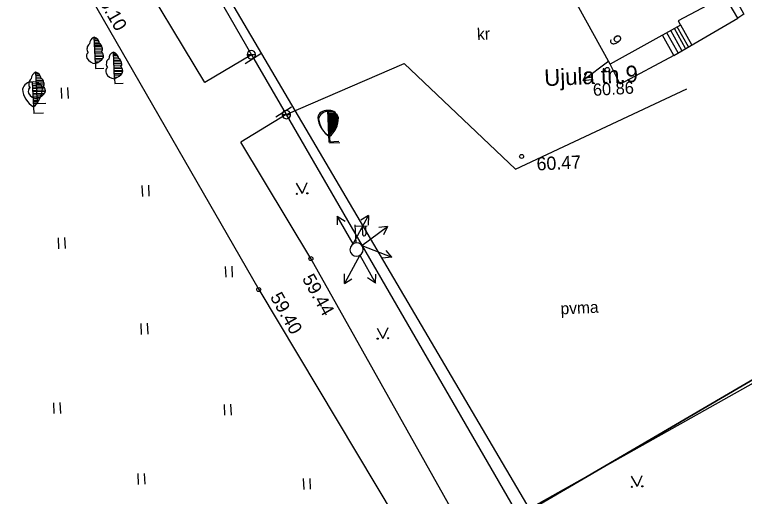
# Model space of a CAD drawing. Extents: x 641437 to 641812, y 6456733 to 6457073.
# Drawn here: x 641665.82 to 641709.78, y 6456890.91 to 6456919.96 of the extents above; entities that cross this region are included whole.
import ezdxf

# ---------------------------------------------------------------- set-up
doc = ezdxf.new("R2010")
doc.units = 0
for name, color, linetype in [('Level 1', 7, 'Continuous'), ('Level 10', 7, 'Continuous'), ('Level 11', 7, 'Continuous'), ('Level 12', 7, 'Continuous'), ('Level 18', 7, 'Continuous'), ('Level 30', 7, 'Continuous'), ('Level 4', 7, 'Continuous'), ('Level 40', 7, 'Continuous'), ('Level 5', 7, 'Continuous'), ('Level 6', 7, 'Continuous'), ('Level 63', 7, 'Continuous'), ('Level 7', 7, 'Continuous'), ('Level 8', 7, 'Continuous')]:
    doc.layers.add(name, color=color, linetype=linetype)

# ---------------------------------------------------------------- blocks, each defined once
blk = doc.blocks.new('KMURU2')
at = {"layer": 'Level 6'}
for p in [(-318, 628), (318, 628), (0, 0), (0, 0)]:
    blk.add_line(p, (0, 0), dxfattribs=at)
for centre in [(-318, -8), (318, -8)]:
    blk.add_circle(centre, 34.5, dxfattribs=at)
blk = doc.blocks.new('KHEIN3')
at = {"layer": 'Level 6'}
for p, q in [((-210.89, 335.09), (-210.89, -326.54)), ((182.28, 335.09), (182.28, -326.54))]:
    blk.add_line(p, q, dxfattribs=at)
blk = doc.blocks.new('LP13')
at = {"layer": 'Level 11'}
for p, q in [((-10, 400), (-10, 1500)), ((-10, 1400), (700, 1400)), ((400, 1400), (400, 900)), ((600, 1400), (600, 900))]:
    blk.add_line(p, q, dxfattribs=at)
for centre, radius, start, end in [((500, 900), 100, 180, 0), ((0, 0), 400, 90, 270), ((0, 0), 400, 270, 90)]:
    blk.add_arc(centre, radius, start, end, dxfattribs=at)
blk = doc.blocks.new('BK3')
at = {"layer": 'Level 7'}
for p, q in [((0, 1900), (0, 0)), ((0, 1800), (400, 1800)), ((0, 1700), (500, 1700)), ((0, 1600), (560, 1600)), ((600, 1500), (0, 1500)), ((0, 1400), (590, 1400)), ((570, 1300), (0, 1300)), ((0, 1200), (550, 1200)), ((520, 1100), (0, 1100)), ((0, 1000), (470, 1000)), ((420, 900), (0, 900)), ((0, 900), (0, 800)), ((0, 800), (360, 800)), ((300, 700), (0, 700)), ((0, 700), (0, 600)), ((200, 600), (0, 600)), ((0, 500), (100, 500)), ((600, 0), (0, 0))]:
    blk.add_line(p, q, dxfattribs=at)
for centre, radius, start, end in [((-80, 1370), 536, 81.416, 165.964), ((83, 1375), 532, 13.619, 99.001), ((808, 1555), 1410, 182.221, 235), ((-916, 1613), 1520, 307.047, 355.732)]:
    blk.add_arc(centre, radius, start, end, dxfattribs=at)
blk = doc.blocks.new('PM5')
at = {"layer": 'Level 11'}
for p, q in [((0, 0), (-250, 0)), ((-250, 0), (0, 0)), ((250, 0), (0, 0)), ((0, 0), (250, 0))]:
    blk.add_line(p, q, dxfattribs=at)
for start, end in [(0, 180), (180, 0)]:
    blk.add_arc((0, 0), 250, start, end, dxfattribs=at)
blk = doc.blocks.new('BL2')
at = {"layer": 'Level 7'}
for p, q in [((0, 300), (0, 1900)), ((0, 1800), (150, 1800)), ((0, 1710), (220, 1710)), ((0, 1600), (280, 1600)), ((0, 1500), (300, 1500)), ((0, 1400), (400, 1400)), ((440, 1300), (0, 1300)), ((0, 1220), (470, 1220)), ((460, 1100), (0, 1100)), ((0, 1000), (410, 1000)), ((480, 900), (0, 900)), ((0, 800), (520, 800)), ((520, 710), (0, 710)), ((0, 610), (460, 600)), ((350, 500), (0, 500)), ((0, 400), (210, 400)), ((0, 300), (0, 0)), ((0, 0), (500, 0))]:
    blk.add_line(p, q, dxfattribs=at)
for centre, radius, start, end in [((130, 1490), 430, 107.592, 178.668), ((-179, 1454), 481, 5.541, 68.199), ((-175, 1255), 275, 117.031, 181.042), ((125, 1225), 326, 4.399, 57.529), ((-187, 750), 328, 130.365, 197.745), ((-230, 1164), 236, 158.614, 224.006), ((258, 1158), 212, 311.82, 25.56), ((188, 750), 328, 342.255, 49.635), ((54, 909), 612, 205.076, 264.939), ((-275, 1225), 965, 286.557, 323.427)]:
    blk.add_arc(centre, radius, start, end, dxfattribs=at)
blk = doc.blocks.new('NOOL3')
at = {"layer": 'Level 11'}
for p, q in [((0, 0), (1924.78, -0.19)), ((1924.78, -0.19), (1467.36, 264.49)), ((1924.78, -0.19), (1419.83, -264.81))]:
    blk.add_line(p, q, dxfattribs=at)
blk = doc.blocks.new('KMURU4')
at = {"layer": 'Level 6'}
for p in [(-318, 628), (318, 628), (0, 0), (0, 0)]:
    blk.add_line(p, (0, 0), dxfattribs=at)
for centre in [(-318, -8), (318, -8)]:
    blk.add_circle(centre, 34.5, dxfattribs=at)
blk = doc.blocks.new('KHEIN5')
at = {"layer": 'Level 6'}
for p, q in [((-210.89, 335.09), (-210.89, -326.54)), ((182.28, 335.09), (182.28, -326.54))]:
    blk.add_line(p, q, dxfattribs=at)
blk = doc.blocks.new('NOOL4')
at = {"layer": 'Level 12'}
for p, q in [((0, 0), (1924.77, -0.19)), ((1924.77, -0.19), (1467.37, 264.49)), ((1924.77, -0.19), (1419.83, -264.81))]:
    blk.add_line(p, q, dxfattribs=at)
blk = doc.blocks.new('LP14')
at = {"layer": 'Level 12'}
for p, q in [((-10, 400), (-10, 1500)), ((-10, 1400), (700, 1400)), ((400, 1400), (400, 900)), ((600, 1400), (600, 900))]:
    blk.add_line(p, q, dxfattribs=at)
for centre, radius, start, end in [((500, 900), 100, 180, 0), ((0, 0), 400, 90, 270), ((0, 0), 400, 270, 90)]:
    blk.add_arc(centre, radius, start, end, dxfattribs=at)
blk = doc.blocks.new('BK4')
at = {"layer": 'Level 7'}
for p, q in [((0, 1900), (0, 0)), ((0, 1800), (400, 1800)), ((0, 1700), (500, 1700)), ((0, 1600), (560, 1600)), ((600, 1500), (0, 1500)), ((0, 1400), (590, 1400)), ((570, 1300), (0, 1300)), ((0, 1200), (550, 1200)), ((520, 1100), (0, 1100)), ((0, 1000), (470, 1000)), ((420, 900), (0, 900)), ((0, 900), (0, 800)), ((0, 800), (360, 800)), ((300, 700), (0, 700)), ((0, 700), (0, 600)), ((200, 600), (0, 600)), ((0, 500), (100, 500)), ((600, 0), (0, 0))]:
    blk.add_line(p, q, dxfattribs=at)
for centre, radius, start, end in [((-80, 1370), 536, 81.416, 165.964), ((83, 1375), 532, 13.619, 99.001), ((808, 1555), 1410, 182.221, 235), ((-916, 1613), 1520, 307.047, 355.732)]:
    blk.add_arc(centre, radius, start, end, dxfattribs=at)
blk = doc.blocks.new('PM6')
at = {"layer": 'Level 12'}
for p, q in [((0, 0), (-250, 0)), ((-250, 0), (0, 0)), ((250, 0), (0, 0)), ((0, 0), (250, 0))]:
    blk.add_line(p, q, dxfattribs=at)
for start, end in [(0, 180), (180, 0)]:
    blk.add_arc((0, 0), 250, start, end, dxfattribs=at)
blk = doc.blocks.new('BL4')
at = {"layer": 'Level 7'}
for p, q in [((0, 300), (0, 1900)), ((0, 1800), (150, 1800)), ((0, 1710), (220, 1710)), ((0, 1600), (280, 1600)), ((0, 1500), (300, 1500)), ((0, 1400), (400, 1400)), ((440, 1300), (0, 1300)), ((0, 1220), (470, 1220)), ((460, 1100), (0, 1100)), ((0, 1000), (410, 1000)), ((480, 900), (0, 900)), ((0, 800), (520, 800)), ((520, 710), (0, 710)), ((0, 610), (460, 600)), ((350, 500), (0, 500)), ((0, 400), (210, 400)), ((0, 300), (0, 0)), ((0, 0), (500, 0))]:
    blk.add_line(p, q, dxfattribs=at)
for centre, radius, start, end in [((130, 1490), 430, 107.592, 178.668), ((-179, 1454), 481, 5.541, 68.199), ((-175, 1255), 275, 117.031, 181.042), ((125, 1225), 326, 4.399, 57.529), ((-188, 750), 328, 130.365, 197.745), ((-230, 1164), 236, 158.614, 224.006), ((258, 1158), 212, 311.82, 25.56), ((188, 750), 328, 342.255, 49.635), ((54, 909), 612, 205.076, 264.939), ((-275, 1225), 965, 286.557, 323.427)]:
    blk.add_arc(centre, radius, start, end, dxfattribs=at)

msp = doc.modelspace()

# ---------------------------------------------------------------- linework, layer by layer
at = {"layer": 'Level 1'}
for p, q in [((641705.517, 6456917.497), (641709.379, 6456919.74)), ((641706.012, 6456917.784), (641705.339, 6456918.997)), ((641706.231, 6456917.911), (641705.56, 6456919.12)), ((641706.404, 6456918.012), (641705.735, 6456919.216)), ((641706.606, 6456918.129), (641705.94, 6456919.33)), ((641705.517, 6456917.497), (641704.839, 6456918.719)), ((641705.782, 6456917.65), (641705.106, 6456918.868))]:
    msp.add_line(p, q, dxfattribs=at)
at = {"layer": 'Level 10'}
for points in [[(641678.643, 6456921.137), (641707.416, 6456937.979), (641708.813, 6456935.6), (641717.593, 6456920.589), (641725.602, 6456906.915), (641696.868, 6456890.094)], [(641735.172, 6456890.568), (641743.754, 6456875.939), (641715.051, 6456859.12), (641696.868, 6456890.094), (641725.602, 6456906.915)]]:
    msp.add_lwpolyline(points, close=True, dxfattribs=at)
at = {"layer": 'Level 12'}
for p, q in [((641686.214, 6456906.141), (641687.126, 6456907.843)), ((641687.126, 6456907.843), (641686.675, 6456907.566)), ((641687.126, 6456907.843), (641687.121, 6456907.268)), ((641686.735, 6456906.034), (641688.531, 6456905.327)), ((641686.612, 6456905.447), (641685.686, 6456903.753)), ((641688.531, 6456905.327), (641687.96, 6456905.265)), ((641688.531, 6456905.327), (641688.205, 6456905.742)), ((641685.686, 6456903.753), (641685.696, 6456904.327)), ((641685.686, 6456903.753), (641686.139, 6456904.025))]:
    msp.add_line(p, q, dxfattribs=at)
for points in [[(641678.643, 6456921.137), (641707.416, 6456937.979), (641708.813, 6456935.6), (641717.593, 6456920.589), (641725.602, 6456906.915), (641696.868, 6456890.094)], [(641735.172, 6456890.568), (641743.754, 6456875.939), (641715.051, 6456859.12), (641696.868, 6456890.094), (641725.602, 6456906.915)]]:
    msp.add_lwpolyline(points, close=True, dxfattribs=at)
at = {"layer": 'Level 18'}
for p, q in [((641705.517, 6456917.497), (641709.379, 6456919.74)), ((641706.012, 6456917.784), (641705.339, 6456918.997)), ((641706.231, 6456917.911), (641705.56, 6456919.12)), ((641706.404, 6456918.012), (641705.735, 6456919.216)), ((641706.606, 6456918.129), (641705.94, 6456919.33)), ((641705.517, 6456917.497), (641704.839, 6456918.719)), ((641705.782, 6456917.65), (641705.106, 6456918.868))]:
    msp.add_line(p, q, dxfattribs=at)
at = {"layer": 'Level 30'}
for centre, radius in [((641701.517, 6456916.641), 0.132), ((641696.357, 6456911.404), 0.12), ((641683.662, 6456905.248), 0.12), ((641680.52, 6456903.382), 0.12)]:
    msp.add_circle(centre, radius, dxfattribs=at)
at = {"layer": 'Level 4'}
for p, q in [((641678.11, 6456920.977), (641680.08, 6456917.54)), ((641679.712, 6456917.003), (641680.658, 6456917.604)), ((641680.08, 6456917.54), (641682.184, 6456913.928)), ((641681.55, 6456913.791), (641682.496, 6456914.392)), ((641696.137, 6456889.791), (641725.956, 6456906.551))]:
    msp.add_line(p, q, dxfattribs=at)
msp.add_lwpolyline([(641682.184, 6456913.928), (641696.137, 6456889.791), (641696.137, 6456889.791)], dxfattribs=at)
for centre, radius in [((641701.517, 6456916.641), 0.132), ((641696.357, 6456911.404), 0.12), ((641683.662, 6456905.248), 0.12), ((641680.52, 6456903.382), 0.12)]:
    msp.add_circle(centre, radius, dxfattribs=at)
at = {"layer": 'Level 40'}
msp.add_lwpolyline([(641678.643, 6456921.137), (641707.416, 6456937.979), (641708.813, 6456935.6), (641717.593, 6456920.589), (641725.602, 6456906.915), (641696.868, 6456890.094), (641678.643, 6456921.137)], dxfattribs=at)
msp.add_lwpolyline([(641715.051, 6456859.12), (641696.868, 6456890.094), (641725.602, 6456906.915), (641735.172, 6456890.568), (641743.754, 6456875.939)], close=True, dxfattribs=at)
at = {"layer": 'Level 5'}
for p, q in [((641680.08, 6456917.54), (641677.28, 6456915.855)), ((641680.08, 6456917.54), (641677.28, 6456915.855)), ((641682.184, 6456913.928), (641679.434, 6456912.273)), ((641682.184, 6456913.928), (641679.434, 6456912.273))]:
    msp.add_line(p, q, dxfattribs=at)
for points in [[(641650.573, 6456951.219), (641659.685, 6456937.75), (641670.016, 6456921.694), (641680.52, 6456903.382), (641691.135, 6456885.65), (641698.476, 6456872.833), (641701.101, 6456867.732)], [(641650.573, 6456951.219), (641659.685, 6456937.75), (641670.016, 6456921.694), (641680.52, 6456903.382), (641691.135, 6456885.65), (641698.476, 6456872.833), (641701.101, 6456867.732)], [(641677.28, 6456915.855), (641672.715, 6456923.442), (641666.502, 6456933.167)], [(641677.28, 6456915.855), (641672.715, 6456923.442), (641666.502, 6456933.167)], [(641705.517, 6456917.497), (641702.298, 6456915.768), (641701.695, 6456916.975)], [(641705.517, 6456917.497), (641702.298, 6456915.768), (641701.695, 6456916.975)], [(641682.184, 6456913.928), (641689.292, 6456917.012), (641695.985, 6456910.64), (641706.3, 6456915.486)], [(641682.184, 6456913.928), (641689.292, 6456917.012), (641695.985, 6456910.64), (641706.3, 6456915.486)], [(641701.569, 6456874.792), (641693.694, 6456887.356), (641683.662, 6456905.248), (641679.434, 6456912.273)], [(641701.569, 6456874.792), (641693.694, 6456887.356), (641683.662, 6456905.248), (641679.434, 6456912.273)]]:
    msp.add_lwpolyline(points, dxfattribs=at)
at = {"layer": 'Level 63'}
msp.add_lwpolyline([(641701.695, 6456916.975), (641695.736, 6456927.784), (641705.237, 6456932.967), (641707.893, 6456928.223), (641705.84, 6456927.088), (641709.744, 6456919.983), (641709.379, 6456919.74), (641708.602, 6456921.086), (641705.78, 6456919.59), (641705.923, 6456919.321)], close=True, dxfattribs=at)
msp.add_lwpolyline([(641701.695, 6456916.975), (641695.736, 6456927.784), (641705.237, 6456932.967), (641707.893, 6456928.223), (641705.84, 6456927.088), (641709.744, 6456919.983), (641709.379, 6456919.74), (641708.602, 6456921.086), (641705.78, 6456919.59), (641705.923, 6456919.321)], close=True, dxfattribs=at)
at = {"layer": 'Level 8'}
for p, q in [((641678.11, 6456920.977), (641680.08, 6456917.54)), ((641679.712, 6456917.003), (641680.658, 6456917.604)), ((641680.08, 6456917.54), (641682.184, 6456913.928)), ((641681.55, 6456913.791), (641682.496, 6456914.392)), ((641696.137, 6456889.791), (641725.956, 6456906.551))]:
    msp.add_line(p, q, dxfattribs=at)
msp.add_lwpolyline([(641682.184, 6456913.928), (641696.137, 6456889.791), (641696.137, 6456889.791)], dxfattribs=at)

# ---------------------------------------------------------------- block references
at = {"layer": 'Level 11'}
for name, p, xscale, yscale, rotation in [('PM5', (641680.08, 6456917.54), 0.0009998993786425455, 0.0009998993786425455, 2.563969261592903), ('PM5', (641680.08, 6456917.54), 0.0009998993786425455, 0.0009998993786425455, 2.563969261592903), ('NOOL3', (641701.602, 6456917.143), 0.0009998993786425455, 0.0009998993786425455, -143.23200812828216), ('PM5', (641682.184, 6456913.928), 0.0009998993786425455, 0.0009998993786425455, 2.563969261592903), ('PM5', (641682.184, 6456913.928), 0.0009998993786425455, 0.0009998993786425455, 2.563969261592903), ('NOOL3', (641686.214, 6456906.141), 0.0009998993786425455, 0.0009998993786425458, 120.08331928956976), ('LP13', (641686.415, 6456905.795), 0.0009998993786425455, 0.0009998993786425455, 2.563969261592903), ('LP13', (641686.415, 6456905.795), 0.0009998993786425455, 0.0009998993786425455, 2.563969261592903), ('NOOL3', (641686.735, 6456906.034), 0.0009998993786425458, 0.0009998993786425455, 36.76799187171755), ('NOOL3', (641686.612, 6456905.447), 0.0009998993786425455, 0.0009998993786425455, -60.39209522829992)]:
    msp.add_blockref(name, p, dxfattribs=dict(at, xscale=xscale, yscale=yscale, rotation=rotation))
at = {"layer": 'Level 12', "xscale": 0.0009998993786425455, "yscale": 0.0009998993786425455}
for name, p, rotation in [('PM6', (641680.08, 6456917.54), 2.563969261592903), ('PM6', (641680.08, 6456917.54), 2.563969261592903), ('NOOL4', (641701.602, 6456917.143), -143.23200812828216), ('PM6', (641682.184, 6456913.928), 2.563969261592903), ('PM6', (641682.184, 6456913.928), 2.563969261592903), ('LP14', (641686.415, 6456905.795), 2.563969261592903), ('LP14', (641686.415, 6456905.795), 2.563969261592903)]:
    msp.add_blockref(name, p, dxfattribs=dict(at, rotation=rotation))
at = {"layer": 'Level 6', "xscale": 0.0009998993786425455, "yscale": 0.0009998993786425455, "rotation": 2.563969261592903}
for name, p in [('KHEIN3', (641668.841, 6456915.226)), ('KHEIN5', (641668.841, 6456915.226)), ('KMURU2', (641683.132, 6456909.173)), ('KMURU4', (641683.132, 6456909.173)), ('KHEIN3', (641673.707, 6456909.332)), ('KHEIN5', (641673.707, 6456909.332)), ('KHEIN3', (641668.662, 6456906.171)), ('KHEIN5', (641668.662, 6456906.171)), ('KHEIN3', (641678.73, 6456904.455)), ('KHEIN5', (641678.73, 6456904.455)), ('KHEIN3', (641673.641, 6456901.012)), ('KHEIN5', (641673.641, 6456901.012)), ('KMURU2', (641688.001, 6456900.44)), ('KMURU4', (641688.001, 6456900.44)), ('KHEIN3', (641668.377, 6456896.236)), ('KHEIN5', (641668.377, 6456896.236)), ('KHEIN3', (641678.664, 6456896.135)), ('KHEIN5', (641678.664, 6456896.135)), ('KHEIN3', (641673.463, 6456891.957)), ('KHEIN5', (641673.463, 6456891.957)), ('KMURU2', (641703.309, 6456891.509)), ('KMURU4', (641703.309, 6456891.509)), ('KHEIN3', (641683.428, 6456891.656)), ('KHEIN5', (641683.428, 6456891.656))]:
    msp.add_blockref(name, p, dxfattribs=at)
at = {"layer": 'Level 7', "xscale": 0.0009998993786425455, "yscale": 0.0009998993786425455, "rotation": 2.563969261592903}
for name, p in [('BL2', (641670.695, 6456916.707)), ('BL2', (641670.695, 6456916.707)), ('BL4', (641670.695, 6456916.707)), ('BL4', (641670.695, 6456916.707)), ('BL2', (641671.855, 6456915.795)), ('BL2', (641671.855, 6456915.795)), ('BL4', (641671.855, 6456915.795)), ('BL4', (641671.855, 6456915.795)), ('BL2', (641667.189, 6456914.595)), ('BL2', (641667.189, 6456914.595)), ('BL4', (641667.189, 6456914.595)), ('BL4', (641667.189, 6456914.595)), ('BK3', (641666.966, 6456913.993)), ('BK3', (641666.966, 6456913.993)), ('BK4', (641666.966, 6456913.993)), ('BK4', (641666.966, 6456913.993)), ('BK3', (641684.743, 6456912.276)), ('BK4', (641684.743, 6456912.276)), ('BK3', (641684.798, 6456912.207)), ('BK3', (641684.798, 6456912.207)), ('BK4', (641684.798, 6456912.207)), ('BK4', (641684.798, 6456912.207))]:
    msp.add_blockref(name, p, dxfattribs=at)

# ---------------------------------------------------------------- texts
at = {"layer": 'Level 30'}
for s, height, rotation, p in [('60.10', 0.7999, 299.8378, (641670.607, 6456921.213)), ('60.86', 0.7369, 3.404, (641700.673, 6456915.053)), ('60.47', 0.7999, 2.564, (641697.275, 6456910.558)), ('59.44', 0.7999, 299.2801, (641683.109, 6456904.046)), ('59.40', 0.7999, 299.2801, (641681.182, 6456902.935))]:
    msp.add_text(s, height=height, rotation=rotation, dxfattribs=at).set_placement(p)
at = {"layer": 'Level 4'}
for s, height, rotation, p in [('60.10', 0.7999, 299.8378, (641670.607, 6456921.213)), ('60.86', 0.7369, 3.404, (641700.673, 6456915.053)), ('60.47', 0.7999, 2.564, (641697.275, 6456910.558)), ('59.44', 0.7999, 299.2801, (641683.109, 6456904.046)), ('59.40', 0.7999, 299.2801, (641681.182, 6456902.935))]:
    msp.add_text(s, height=height, rotation=rotation, dxfattribs=at).set_placement(p)
at = {"layer": 'Level 40'}
msp.add_text('Ujula tn.9', height=0.9999, rotation=2.564, dxfattribs=at).set_placement((641697.74, 6456915.643))
at = {"layer": 'Level 5'}
msp.add_text('kr', height=0.6999, rotation=2.564, dxfattribs=at).set_placement((641693.683, 6456918.426))
msp.add_text('kr', height=0.6999, rotation=2.564, dxfattribs=at).set_placement((641693.683, 6456918.426))
at = {"layer": 'Level 6'}
msp.add_text('pvma', height=0.6999, rotation=2.564, dxfattribs=at).set_placement((641698.717, 6456901.882))
msp.add_text('pvma', height=0.6999, rotation=2.564, dxfattribs=at).set_placement((641698.717, 6456901.882))
at = {"layer": 'Level 63'}
msp.add_text('9', height=0.7, rotation=301.9275, dxfattribs=at).set_placement((641701.59, 6456918.459))
msp.add_text('9', height=0.7, rotation=301.9275, dxfattribs=at).set_placement((641701.59, 6456918.459))

doc.saveas('drawing.dxf')
